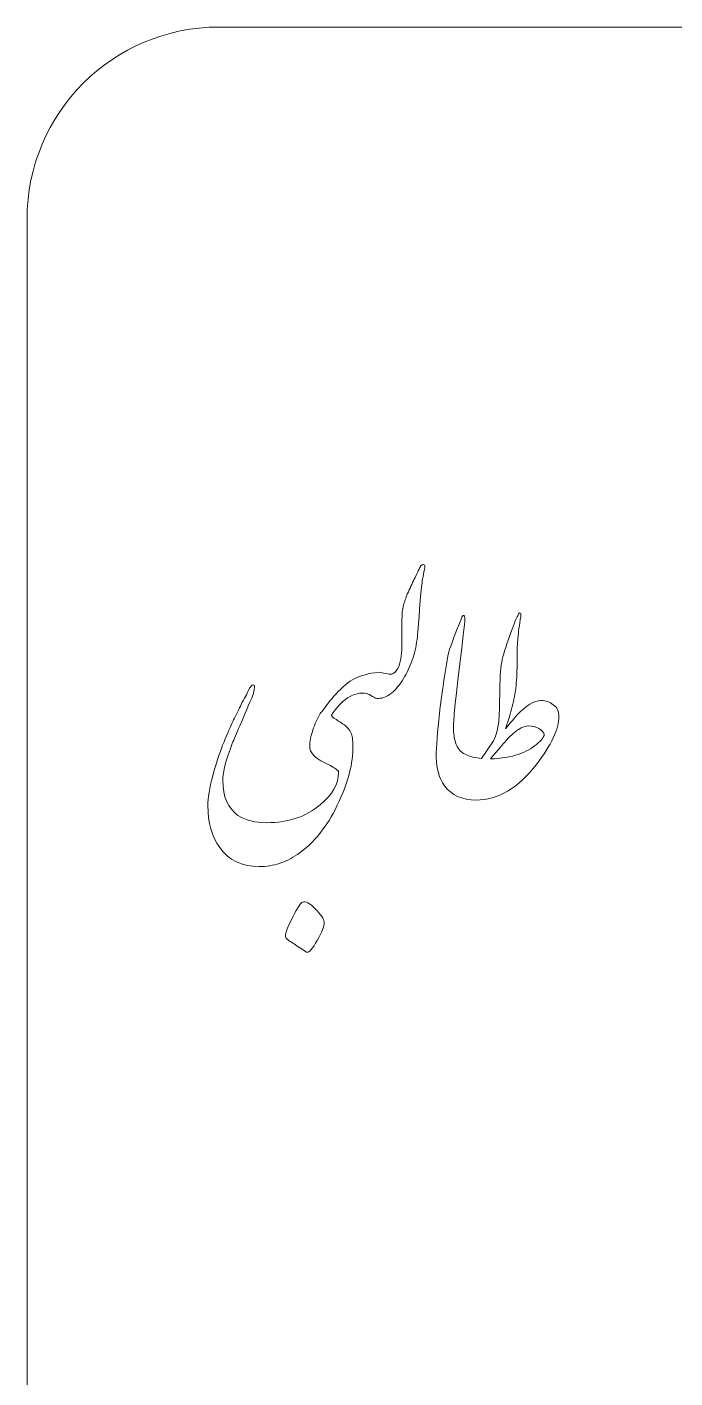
# Model space of a CAD drawing. Header units: millimetres. Extents: x -20 to 89, y -25 to 20.
# Drawn here: x -19.8 to -9.67, y -1.32 to 19.8 of the extents above; entities that cross this region are included whole.
import ezdxf

# ---------------------------------------------------------------- set-up
doc = ezdxf.new("R2010")
doc.units = ezdxf.units.MM
doc.header["$MEASUREMENT"] = 0
doc.layers.add('Layer 1', color=7, linetype='Continuous')

msp = doc.modelspace()

# ---------------------------------------------------------------- linework, layer by layer
at = {"layer": 'Layer 1', "color": 250, "lineweight": 18}
msp.add_open_spline([(-16.8, 19.8), (-16.8, 19.8), (16.8, 19.8), (16.8, 19.8), (18.4523, 19.8), (19.8, 18.4523), (19.8, 16.8), (19.8, 16.8), (19.8, -16.8), (19.8, -16.8), (19.8, -18.4523), (18.4523, -19.8), (16.8, -19.8), (16.8, -19.8), (-16.8, -19.8), (-16.8, -19.8), (-18.4523, -19.8), (-19.8, -18.4523), (-19.8, -16.8), (-19.8, -16.8), (-19.8, 16.8), (-19.8, 16.8), (-19.8, 18.4523), (-18.4523, 19.8), (-16.8, 19.8)], degree=3, knots=[0, 0, 0, 0, 0.125, 0.125, 0.125, 0.25, 0.25, 0.25, 0.375, 0.375, 0.375, 0.5, 0.5, 0.5, 0.625, 0.625, 0.625, 0.75, 0.75, 0.75, 0.875, 0.875, 0.875, 1, 1, 1, 1], dxfattribs=at)
at = {"layer": 'Layer 1', "color": 250, "lineweight": 9}
for points, knots in [([(-14.3046, 9.3016), (-14.3046, 9.3016), (-14.3047, 9.3019), (-14.3047, 9.3019), (-14.3047, 9.3019), (-14.3048, 9.3016), (-14.3048, 9.3016), (-14.3213, 9.2995), (-14.3365, 9.3016), (-14.351, 9.3076), (-14.3658, 9.3139), (-14.3813, 9.3224), (-14.3979, 9.3326), (-14.4335, 9.3556), (-14.4624, 9.37), (-14.485, 9.3764), (-14.587, 9.3968), (-14.6875, 9.3746), (-14.7859, 9.3094), (-14.8808, 9.2461), (-14.9658, 9.1557), (-15.0407, 9.0377), (-15.03, 9.0187), (-15.0094, 8.9997), (-14.979, 8.9807), (-14.9324, 8.9517), (-14.8851, 8.92), (-14.8372, 8.8858), (-14.7892, 8.8516), (-14.7553, 8.8124), (-14.7345, 8.769), (-14.7137, 8.721), (-14.7031, 8.6505), (-14.7031, 8.557), (-14.7031, 8.4201), (-14.7208, 8.2797), (-14.7564, 8.1365), (-14.7913, 7.9975), (-14.8569, 7.825), (-14.9525, 7.6193), (-15.1042, 7.3018), (-15.3095, 7.0482), (-15.5692, 6.8594), (-15.6648, 6.7991), (-15.7583, 6.7536), (-15.8496, 6.7222), (-15.9491, 6.689), (-16.0564, 6.6724), (-16.1703, 6.6724), (-16.4384, 6.6724), (-16.6441, 6.7719), (-16.787, 6.9716), (-16.9097, 7.142), (-16.9711, 7.3597), (-16.9711, 7.6256), (-16.9711, 7.7442), (-16.9464, 7.8987), (-16.8963, 8.0899), (-16.8462, 8.2748), (-16.7947, 8.4346), (-16.7408, 8.5693), (-16.6826, 8.7087), (-16.6325, 8.8262), (-16.5912, 8.9218), (-16.5788, 8.9443), (-16.5612, 8.9793), (-16.5379, 9.0258), (-16.5153, 9.0727), (-16.4861, 9.1334), (-16.4508, 9.2082), (-16.4261, 9.2537), (-16.4039, 9.2953), (-16.3841, 9.3327), (-16.364, 9.3701), (-16.3481, 9.4033), (-16.3354, 9.4326), (-16.3044, 9.4883), (-16.2807, 9.5155), (-16.2638, 9.5134), (-16.2412, 9.5095), (-16.2349, 9.4855), (-16.2451, 9.4417), (-16.2557, 9.3899), (-16.2691, 9.3451), (-16.286, 9.3077), (-16.4335, 8.9673), (-16.5351, 8.7295), (-16.5912, 8.5944), (-16.6885, 8.3474), (-16.7376, 8.1562), (-16.7376, 8.0211), (-16.7376, 7.7657), (-16.6586, 7.5833), (-16.5009, 7.4729), (-16.3845, 7.3963), (-16.2338, 7.3575), (-16.049, 7.3575), (-15.7166, 7.3575), (-15.4383, 7.4514), (-15.2139, 7.638), (-15.0231, 7.7978), (-14.9275, 7.9664), (-14.9275, 8.1428), (-14.9275, 8.1781), (-15.0023, 8.23), (-15.1518, 8.2984), (-15.3032, 8.3693), (-15.379, 8.4554), (-15.379, 8.557), (-15.379, 8.6297), (-15.3632, 8.7122), (-15.3311, 8.8046), (-15.299, 8.8971), (-15.2598, 8.9849), (-15.2139, 9.0682), (-15.2078, 9.0791), (-15.1989, 9.0876), (-15.1873, 9.0938), (-15.1232, 9.1879), (-15.0507, 9.2799), (-14.9694, 9.37), (-14.8688, 9.4822), (-14.7708, 9.5626), (-14.6752, 9.6113), (-14.5799, 9.6604), (-14.4561, 9.6928), (-14.3048, 9.7098), (-14.3048, 9.7098), (-14.3047, 9.7095), (-14.3047, 9.7095), (-14.3047, 9.7095), (-14.3046, 9.7097), (-14.3046, 9.7097), (-14.2528, 9.7034), (-14.197, 9.6942), (-14.1378, 9.6815), (-14.0785, 9.6692), (-14.0284, 9.7087), (-13.9871, 9.8), (-13.9681, 9.8498), (-13.9557, 9.9059), (-13.9494, 9.9683), (-13.9413, 10.0223), (-13.937, 10.0823), (-13.937, 10.1489), (-13.937, 10.1489), (-13.937, 10.5133), (-13.937, 10.5133), (-13.937, 10.5465), (-13.9349, 10.5963), (-13.9307, 10.6629), (-13.9247, 10.7084), (-13.9123, 10.7617), (-13.8933, 10.8217), (-13.8746, 10.8778), (-13.8467, 10.9466), (-13.8093, 11.0273), (-13.7906, 11.0669), (-13.773, 11.1043), (-13.7564, 11.1395), (-13.7395, 11.1748), (-13.7239, 11.208), (-13.7095, 11.2394), (-13.6911, 11.2785), (-13.6731, 11.3152), (-13.6566, 11.3484), (-13.6319, 11.3879), (-13.61, 11.4023), (-13.5913, 11.3918), (-13.5786, 11.3815), (-13.5768, 11.3554), (-13.5849, 11.3142), (-13.5952, 11.2725), (-13.6051, 11.2224), (-13.6132, 11.1646), (-13.6255, 11.1085), (-13.6379, 10.9974), (-13.6506, 10.8312), (-13.6798, 10.4449), (-13.6943, 10.2579), (-13.6943, 10.2703), (-13.7088, 10.1458), (-13.7303, 10.0357), (-13.7596, 9.9401), (-13.7987, 9.8279), (-13.8425, 9.7302), (-13.8901, 9.6473), (-13.9462, 9.5478), (-14.0097, 9.4656), (-14.0802, 9.4014), (-14.155, 9.3347), (-14.2298, 9.3016), (-14.3046, 9.3016)], [0, 0, 0, 0, 0.015625, 0.015625, 0.015625, 0.03125, 0.03125, 0.03125, 0.046875, 0.046875, 0.046875, 0.0625, 0.0625, 0.0625, 0.078125, 0.078125, 0.078125, 0.09375, 0.09375, 0.09375, 0.109375, 0.109375, 0.109375, 0.125, 0.125, 0.125, 0.140625, 0.140625, 0.140625, 0.15625, 0.15625, 0.15625, 0.171875, 0.171875, 0.171875, 0.1875, 0.1875, 0.1875, 0.203125, 0.203125, 0.203125, 0.21875, 0.21875, 0.21875, 0.234375, 0.234375, 0.234375, 0.25, 0.25, 0.25, 0.265625, 0.265625, 0.265625, 0.28125, 0.28125, 0.28125, 0.296875, 0.296875, 0.296875, 0.3125, 0.3125, 0.3125, 0.328125, 0.328125, 0.328125, 0.34375, 0.34375, 0.34375, 0.359375, 0.359375, 0.359375, 0.375, 0.375, 0.375, 0.390625, 0.390625, 0.390625, 0.40625, 0.40625, 0.40625, 0.421875, 0.421875, 0.421875, 0.4375, 0.4375, 0.4375, 0.453125, 0.453125, 0.453125, 0.46875, 0.46875, 0.46875, 0.484375, 0.484375, 0.484375, 0.5, 0.5, 0.5, 0.515625, 0.515625, 0.515625, 0.53125, 0.53125, 0.53125, 0.546875, 0.546875, 0.546875, 0.5625, 0.5625, 0.5625, 0.578125, 0.578125, 0.578125, 0.59375, 0.59375, 0.59375, 0.609375, 0.609375, 0.609375, 0.625, 0.625, 0.625, 0.640625, 0.640625, 0.640625, 0.65625, 0.65625, 0.65625, 0.671875, 0.671875, 0.671875, 0.6875, 0.6875, 0.6875, 0.703125, 0.703125, 0.703125, 0.71875, 0.71875, 0.71875, 0.734375, 0.734375, 0.734375, 0.75, 0.75, 0.75, 0.765625, 0.765625, 0.765625, 0.78125, 0.78125, 0.78125, 0.796875, 0.796875, 0.796875, 0.8125, 0.8125, 0.8125, 0.828125, 0.828125, 0.828125, 0.84375, 0.84375, 0.84375, 0.859375, 0.859375, 0.859375, 0.875, 0.875, 0.875, 0.890625, 0.890625, 0.890625, 0.90625, 0.90625, 0.90625, 0.921875, 0.921875, 0.921875, 0.9375, 0.9375, 0.9375, 0.953125, 0.953125, 0.953125, 0.96875, 0.96875, 0.96875, 0.984375, 0.984375, 0.984375, 1, 1, 1, 1]), ([(-13.1298, 8.8873), (-13.1298, 8.8873), (-13.1303, 8.8781), (-13.1303, 8.8781), (-13.1303, 8.8781), (-13.1303, 8.8313), (-13.1303, 8.8313), (-13.1303, 8.7544), (-13.1197, 8.6806), (-13.0993, 8.6101), (-13.0721, 8.5247), (-13.0213, 8.464), (-12.9462, 8.4277), (-12.8714, 8.3914), (-12.7874, 8.3702), (-12.6939, 8.3638), (-12.6939, 8.3638), (-12.5073, 8.6379), (-12.5073, 8.6379), (-12.4759, 8.6898), (-12.4491, 8.7784), (-12.4258, 8.9029), (-12.4156, 8.9713), (-12.4096, 9.1213), (-12.4075, 9.353), (-12.4054, 9.5844), (-12.3951, 9.7566), (-12.3764, 9.8688), (-12.3556, 9.9725), (-12.3151, 10.1069), (-12.2547, 10.272), (-12.1944, 10.4371), (-12.1577, 10.5327), (-12.1443, 10.5588), (-12.1309, 10.5846), (-12.1196, 10.6057), (-12.1115, 10.6223), (-12.1013, 10.6393), (-12.0917, 10.6428), (-12.0836, 10.6336), (-12.0752, 10.6241), (-12.073, 10.6079), (-12.0773, 10.5849), (-12.1002, 10.4459), (-12.1157, 10.3323), (-12.1238, 10.2441), (-12.132, 10.1556), (-12.1358, 10.0716), (-12.1348, 9.9916), (-12.1337, 9.9118), (-12.1351, 9.8085), (-12.1397, 9.6818), (-12.144, 9.5548), (-12.1563, 9.438), (-12.1768, 9.3312), (-12.1976, 9.2243), (-12.2237, 9.1202), (-12.2547, 9.0197), (-12.2861, 8.9191), (-12.3069, 8.8553), (-12.3172, 8.8281), (-12.2671, 8.8905), (-12.206, 8.9621), (-12.133, 9.0429), (-11.9944, 9.1925), (-11.8684, 9.2673), (-11.7563, 9.2673), (-11.6878, 9.2673), (-11.6257, 9.2454), (-11.5696, 9.202), (-11.5114, 9.1604), (-11.4825, 9.1011), (-11.4825, 9.0242), (-11.4825, 8.8249), (-11.5996, 8.5727), (-11.8342, 8.2675), (-12.1207, 7.8978), (-12.4346, 7.713), (-12.7751, 7.713), (-12.9991, 7.713), (-13.1642, 7.7878), (-13.2704, 7.937), (-13.3554, 8.0555), (-13.3991, 8.203), (-13.4013, 8.3794), (-13.4013, 8.3794), (-13.3991, 8.3885), (-13.3991, 8.3885), (-13.3991, 8.3885), (-13.4011, 8.3888), (-13.4011, 8.3888), (-13.399, 8.5507), (-13.3817, 8.7769), (-13.3496, 9.0665), (-13.3172, 9.3561), (-13.2692, 9.6765), (-13.2046, 10.0275), (-13.1715, 10.1294), (-13.1041, 10.309), (-13.0025, 10.5665), (-12.9915, 10.5912), (-12.981, 10.6018), (-12.9697, 10.5976), (-12.9584, 10.5933), (-12.9524, 10.5831), (-12.9524, 10.5665), (-12.9587, 10.4395), (-12.9845, 10.1979), (-13.0303, 9.8405), (-13.0762, 9.4831), (-13.1041, 9.2383), (-13.1143, 9.1053), (-13.1245, 8.9723), (-13.1298, 8.8996), (-13.1298, 8.8873)], [0, 0, 0, 0, 0.0263158, 0.0263158, 0.0263158, 0.0526316, 0.0526316, 0.0526316, 0.0789474, 0.0789474, 0.0789474, 0.1052632, 0.1052632, 0.1052632, 0.1315789, 0.1315789, 0.1315789, 0.1578947, 0.1578947, 0.1578947, 0.1842105, 0.1842105, 0.1842105, 0.2105263, 0.2105263, 0.2105263, 0.2368421, 0.2368421, 0.2368421, 0.2631579, 0.2631579, 0.2631579, 0.2894737, 0.2894737, 0.2894737, 0.3157895, 0.3157895, 0.3157895, 0.3421053, 0.3421053, 0.3421053, 0.3684211, 0.3684211, 0.3684211, 0.3947368, 0.3947368, 0.3947368, 0.4210526, 0.4210526, 0.4210526, 0.4473684, 0.4473684, 0.4473684, 0.4736842, 0.4736842, 0.4736842, 0.5, 0.5, 0.5, 0.5263158, 0.5263158, 0.5263158, 0.5526316, 0.5526316, 0.5526316, 0.5789474, 0.5789474, 0.5789474, 0.6052632, 0.6052632, 0.6052632, 0.6315789, 0.6315789, 0.6315789, 0.6578947, 0.6578947, 0.6578947, 0.6842105, 0.6842105, 0.6842105, 0.7105263, 0.7105263, 0.7105263, 0.7368421, 0.7368421, 0.7368421, 0.7631579, 0.7631579, 0.7631579, 0.7894737, 0.7894737, 0.7894737, 0.8157895, 0.8157895, 0.8157895, 0.8421053, 0.8421053, 0.8421053, 0.8684211, 0.8684211, 0.8684211, 0.8947368, 0.8947368, 0.8947368, 0.9210526, 0.9210526, 0.9210526, 0.9473684, 0.9473684, 0.9473684, 0.9736842, 0.9736842, 0.9736842, 1, 1, 1, 1]), ([(-11.7129, 8.7378), (-11.7129, 8.7646), (-11.7376, 8.7939), (-11.7877, 8.8249), (-11.8416, 8.856), (-11.8956, 8.8718), (-11.9496, 8.8718), (-12.0491, 8.8761), (-12.1697, 8.7978), (-12.3108, 8.6379), (-12.3524, 8.5946), (-12.4322, 8.5), (-12.5507, 8.3547), (-12.3764, 8.3631), (-12.2325, 8.3868), (-12.1193, 8.4263), (-12.006, 8.4658), (-11.9111, 8.5176), (-11.8342, 8.5822), (-11.7531, 8.6464), (-11.7129, 8.6983), (-11.7129, 8.7378)], [0, 0, 0, 0, 0.1428571, 0.1428571, 0.1428571, 0.2857143, 0.2857143, 0.2857143, 0.4285714, 0.4285714, 0.4285714, 0.5714286, 0.5714286, 0.5714286, 0.7142857, 0.7142857, 0.7142857, 0.8571429, 0.8571429, 0.8571429, 1, 1, 1, 1]), ([(-15.6428, 5.8856), (-15.5649, 6.0384), (-15.5141, 6.1146), (-15.4915, 6.1146), (-15.4456, 6.1333), (-15.3793, 6.0987), (-15.2918, 6.0102), (-15.2047, 5.922), (-15.1581, 5.8532), (-15.1518, 5.8031), (-15.1518, 5.7368), (-15.1885, 5.6412), (-15.2611, 5.5166), (-15.3338, 5.3918), (-15.3867, 5.3297), (-15.4199, 5.3297), (-15.4322, 5.336), (-15.4753, 5.3635), (-15.549, 5.4122), (-15.6227, 5.4609), (-15.6771, 5.4979), (-15.7127, 5.5226), (-15.7437, 5.5438), (-15.7596, 5.5653), (-15.7596, 5.5883), (-15.7596, 5.6338), (-15.7205, 5.7332), (-15.6428, 5.8856)], [0, 0, 0, 0, 0.1111111, 0.1111111, 0.1111111, 0.2222222, 0.2222222, 0.2222222, 0.3333333, 0.3333333, 0.3333333, 0.4444444, 0.4444444, 0.4444444, 0.5555556, 0.5555556, 0.5555556, 0.6666667, 0.6666667, 0.6666667, 0.7777778, 0.7777778, 0.7777778, 0.8888889, 0.8888889, 0.8888889, 1, 1, 1, 1])]:
    msp.add_open_spline(points, degree=3, knots=knots, dxfattribs=at)

doc.saveas('drawing.dxf')
